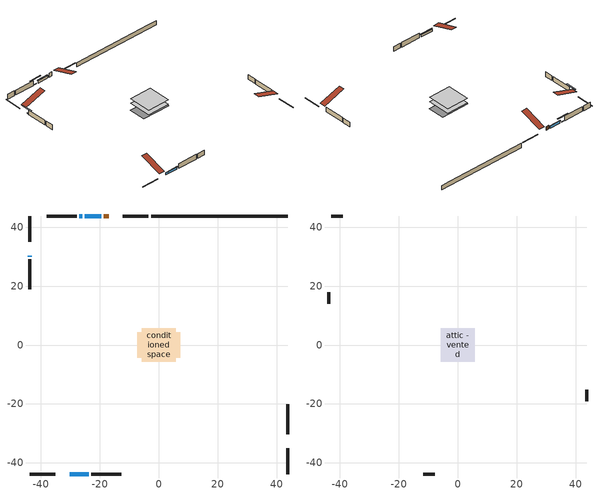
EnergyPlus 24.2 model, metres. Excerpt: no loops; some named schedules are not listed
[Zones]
conditioned space
 floor adiabatic (AdiabaticFloorConstruction): -5.69,-5.69 -5.69,5.69 5.69,5.69 5.69,-5.69 z0.3
 floor foundation (Slab1 construction): -7.32,-4.27 -7.32,4.27 7.32,4.27 7.32,-4.27 z-1.91
 wall outside (RimJoist1 construction): -3.52,43.74 -12.2,43.74 / -43.74,-43.74 -35.05,-43.74 / -43.74,43.74 -43.74,35.05 / 43.74,-43.74 43.74,-35.05 z0.3:0.6
 wall outside (AdiabaticWallConstruction 1): -17.01,43.74 -18.59,43.74 z0.3:2.33
 wall outside (AdiabaticWallConstruction): -19.52,43.74 -25.09,43.74 z0.3:1.41; -26.02,43.74 -26.89,43.74 / -43.74,30.25 -43.74,29.95 z0.3:0.65; -30.25,-43.74 -23.78,-43.74 z0.3:1.4
 wall outside (Wall1 construction): -27.82,43.74 -38.02,43.74 / -22.85,-43.74 -12.65,-43.74 / -43.74,29.03 -43.74,18.82 / 43.74,-30.25 43.74,-20.04 z0.3:2.74
 wall foundation (FoundationWall1 construction): -2.59,43.74,-1.91 -2.59,43.74,0.3 39.11,43.74,0.3 39.11,43.74,0.21 43.74,43.74,0.21 43.74,43.74,-1.91
 window (WindowConstruction): -19.52,43.74 -25.09,43.74 z0.3:1.41
 window (WindowConstruction 2): -26.02,43.74 -26.89,43.74 z0.3:0.64
 window (WindowConstruction 3): -43.74,30.25 -43.74,29.96 z0.3:0.64
 window (WindowConstruction 1): -30.25,-43.74 -23.78,-43.74 z0.3:1.4
 door (Door): -17.01,43.74 -18.59,43.74 z0.3:2.33
 ceiling adiabatic (AdiabaticFloorConstruction): 5.69,-5.69 5.69,5.69 -5.69,5.69 -5.69,-5.69 z0.3
attic - vented
 floor to conditioned space (Floor1 construction Reversed): -5.74,-5.74 -5.74,5.74 5.74,5.74 5.74,-5.74 z2.74
 wall outside (Wall2 construction): -38.95,43.74 -42.81,43.74 / -11.72,-43.74 -7.86,-43.74 / -43.74,17.89 -43.74,14.03 / 43.74,-19.11 43.74,-15.25 z0.3:2.74
 roof outside (Roof1 construction): -16.08,43.74,2.74 -16.08,32.55,6.47 -13.13,32.55,6.47 -13.13,43.74,2.74; -31.18,-43.74,2.74 -31.18,-32.55,6.47 -34.12,-32.55,6.47 -34.12,-43.74,2.74; -43.74,31.18,2.74 -32.55,31.18,6.47 -32.55,34.12,6.47 -43.74,34.12,2.74; 43.74,-31.18,2.74 32.55,-31.18,6.47 32.55,-34.12,6.47 43.74,-34.12,2.74
shading: -25.29,43.74 -19.32,43.74 -19.32,44.15 -25.29,44.15 z1.61; -29.53,43.74 -23.38,43.74 -23.38,44.15 -29.53,44.15 z3.28; -43.74,27.32 -43.74,32.89 -44.15,32.89 -44.15,27.32 z3.28; -23.58,-43.74 -30.45,-43.74 -30.45,-44.15 -23.58,-44.15 z1.6
[Building]
Building 1: Terrain=Suburbs
[Site:Location]
Winnipeg Intl AP_MB: Latitude {deg}=49.91; Longitude {deg}=-97.24; Time Zone {hr}=-6; Elevation {m}=239; Keep Site Location Information=Yes
[Site:GroundTemperature:Shallow]
-2.46526, -5.11642, -5.32873, -4.07063, 0.979979, 6.00706, 10.3653, 13.1261, 13.3606, 11.1152, 6.8681, 1.99523
[Site:WaterMainsTemperature]
Calculation Method=Schedule; Temperature Schedule=mains temperature schedule
[Material] Roughness=Rough; Thermal Absorptance=0.9
Name | Thickness {m} | Conductivity {W/m-K} | Density {kg/m3} | Specific Heat {J/kg-K} | Solar Absorptance | Visible Absorptance
asphalt or fiberglass shingles | 0.00635 | 0.162714 | 1121.4 | 1465.45 | 0.84 | 0.84
ceiling loosefill ins | 0.254 | 0.0480833 | 16.02 | 1046.75 | 0.7 | 0.7
ceiling stud and cavity | 0.1397 | 0.118414 | 65.682 | 1177.47 | 0.7 | 0.7
concrete 4.0 in. | 0.1016 | 1.803125 | 2242.8 | 837.4 | 0.7 | 0.7
concrete 8.0 in. | 0.2032 | 1.803125 | 2242.8 | 837.4 | 0.7 | 0.7
door material | 0.04445 | 0.0451087 | 512.64 | 1214.23 | 0.7 | 0.7
exterior vertical ins | 0.0457286 | 0.029427 | 32.04 | 1214.23 | 0.7 | 0.7
floor covering | 0.0127 | 0.0433444 | 54.468 | 1339.84 | 0.6 | 0.6
floor rigid ins; wall rigid ins | 0.512978 | 0.029427 | 32.04 | 1214.23 | 0.7 | 0.7
floor stud and cavity | 0.1397 | 1.75129 | 37.0049 | 1207.88 | 0.7 | 0.7
furniture material conditioned space 1 | 0.1524 | 0.115458 | 640.8 | 1214.23 | 0.6 | 0.6
gypsum board | 0.0127 | 0.160291 | 801 | 837.4 | 0.6 | 0.6
gypsum board 1 | 0.0127 | 0.160291 | 801 | 837.4 | 0.7 | 0.7
osb sheathing 0.5 in. | 0.0127 | 0.115458 | 512.64 | 1214.23 | 0.7 | 0.7
osb sheathing 0.75 in. | 0.01905 | 0.115458 | 512.64 | 1214.23 | 0.7 | 0.7
rim joist stud and cavity | 0.0508 | 0.172285 | 50.32683 | 1063.81 | 0.6 | 0.6
wall stud and cavity | 0.1397 | 0.0931203 | 139.0536 | 1170.24 | 0.7 | 0.7
wall stud and cavity 1 | 0.0889 | 6.9971 | 50.32683 | 1063.81 | 0.6 | 0.6
wall stud and cavity 2 | 0.0889 | 0.380278 | 52.3479 | 1209.89 | 0.7 | 0.7
wall stud and cavity 3 | 0.0889 | 0.391764 | 83.0341 | 1211.67 | 0.7 | 0.7
wood siding | 0.0254 | 0.102417 | 544.68 | 1172.36 | 0.4 | 0.4
wood siding 1 | 0.00254 | 0.102417 | 544.68 | 1172.36 | 0.4 | 0.4
wood siding 2; wood siding 3; wood siding 4 | 0.0254 | 0.102417 | 544.68 | 1172.36 | 0.7 | 0.7
[WindowMaterial:SimpleGlazingSystem]
Name | U-Factor {W/m2-K} | Solar Heat Gain Coefficient
WindowMaterial | 2.25814 | 0.58
WindowMaterial 1 | 2.26041 | 0.58
WindowMaterial 2 | 3.24952 | 0.43
[Construction]
AdiabaticFloorConstruction: floor stud and cavity, floor rigid ins, osb sheathing 0.75 in., floor covering
AdiabaticWallConstruction: wood siding 3, wall rigid ins, wall stud and cavity 2, gypsum board
AdiabaticWallConstruction 1: wood siding 4, wall rigid ins, wall stud and cavity 2, gypsum board
Door: door material
Floor1 construction Reversed: gypsum board, ceiling stud and cavity, ceiling loosefill ins
FoundationWall1 construction: concrete 8.0 in., gypsum board 1
furniture construction conditioned space 1: furniture material conditioned space 1
PartitionWallConstruction: gypsum board, wall stud and cavity 3, gypsum board
RimJoist1 construction: wood siding 2, rim joist stud and cavity
Roof1 construction: asphalt or fiberglass shingles
Slab1 construction: concrete 4.0 in.
Wall1 construction: wood siding, osb sheathing 0.5 in., wall stud and cavity, gypsum board
Wall2 construction: wood siding 1, wall stud and cavity 1
WindowConstruction: WindowMaterial
WindowConstruction 1: WindowMaterial 1
WindowConstruction 2; WindowConstruction 3: WindowMaterial 2
[Zone] Multiplier=1; Part of Total Floor Area=Yes
Name | Volume {m3}
attic - vented | 79.9481
conditioned space | 635.9
[Space]
Name | Zone | Volume {m3}
attic - vented 1 | attic - vented | 79.9481
conditioned space 1 | conditioned space | 635.9
[ZoneInfiltration:EffectiveLeakageArea]
infil attic - vented 1: Zone or Space=attic - vented 1; Schedule=Always On Discrete; Effective Air Leakage Area {cm2}=4400.67; Stack Coefficient=0.00042897; Wind Coefficient=1.39937e-05
[ZoneMixing]
whole house fan mix: Zone or Space=attic - vented; Schedule=Always On Continuous; Design Flow Rate Calculation Method=Flow/Zone; Design Flow Rate {m3/s}=0; Source Zone or Space=conditioned space
[SurfaceProperty:ExposedFoundationPerimeter]
Slab1: Exposed Perimeter Calculation Method=TotalExposedPerimeter; Total Exposed Perimeter {m}=46.329
[InternalMass] Zone or ZoneList=conditioned space; Space or SpaceList=conditioned space 1
Name | Construction | Surface Area {m2}
furniture mass conditioned space 1 | furniture construction conditioned space 1 | 101.76
partition wall mass | PartitionWallConstruction | 254.4
[Lights]
interior lighting: Zone or ZoneList or Space or SpaceList=conditioned space 1; Schedule=interior lighting schedule; Design Level Calculation Method=LightingLevel; Lighting Level {W}=343.2; Return Air Fraction=0; Fraction Radiant=0.6; Fraction Visible=0.2; Fraction Replaceable=1
[People]
occupants: Zone or ZoneList or Space or SpaceList=conditioned space 1; Number of People Schedule=occupants schedule; Number of People Calculation Method=People; Number of People=3; Fraction Radiant=0.314171; Sensible Heat Fraction=0.56303; Activity Level Schedule=occupants activity schedule; Carbon Dioxide Generation Rate {m3/s-W}=0; Enable ASHRAE 55 Comfort Warnings=No; Mean Radiant Temperature Calculation Type=EnclosureAveraged
[ElectricEquipment] Zone or ZoneList or Space or SpaceList=conditioned space 1; Design Level Calculation Method=EquipmentLevel
Name | Schedule | Design Level {W} | Fraction Latent | Fraction Radiant | Fraction Lost
clothes dryer | clothes dryer schedule | 140.772 | 0.015 | 0.081 | 0.85
clothes washer | clothes washer schedule | 32.1985 | 0.03 | 0.162 | 0.7
cooking range | cooking range schedule | 215.147 | 0.08 | 0.432 | 0.2
dishwasher | dishwasher schedule | 66.8632 | 0.3 | 0.18 | 0.4
fridge | fridge schedule | 72.9452 | 0 | 0.6 | 0
mech vent house fan | mech vent house fan schedule | 10 | 0 | 0 | 1
mech vent house fan cfis | mech vent house fan cfis schedule | 0 | 0 | 0 | 0
misc plug loads | misc plug loads schedule | 494.7 | 0.045 | 0.513 | 0.1
whole house fan | Always On Discrete | 0 | 0 | 0 | 1
[OtherEquipment] Zone or ZoneList or Space or SpaceList=conditioned space 1; Design Level Calculation Method=EquipmentLevel
Name | Fuel Type | Schedule | Design Level {W} | Fraction Latent | Fraction Radiant | Fraction Lost
clothes dryer 1 | Electricity | clothes dryer schedule | 0 | 0.015 | 0.081 | 0.85
cooking range 1 | Electricity | cooking range schedule | 0 | 0.08 | 0.432 | 0.2
general water use latent | None | general water use schedule | 62.594 | 1 | 0 | 0
general water use sensible | None | general water use schedule | -61.6891 | 0 | 0.6 | 0
mech vent house fan latent load | None | Always On Discrete | 0 | 1 | 0 | 0
mech vent house fan sensible load | None | Always On Discrete | 0 | 0 | 0 | 0
water heater energy adjustment1 | Electricity | Always On Discrete | 0.01 | 0 | 0 | 1
[ZoneInfiltration:DesignFlowRate] Zone or ZoneList or Space or SpaceList=conditioned space 1; Schedule=Always On Discrete; Design Flow Rate Calculation Method=Flow/Zone; Design Flow Rate {m3/s}=0
infil flow; natural vent flow; whole house fan flow
[AvailabilityManager:Scheduled]
central ac and furnace airloop Availability Manager: Schedule=Always On Discrete
[Foundation:Kiva]
Foundation Kiva 1: Initial Indoor Air Temperature {C}=21; Wall Height Above Grade {m}=0.300015; Wall Depth Below Slab {m}=0.2032; Custom Block Material Name 1=exterior vertical ins; Custom Block Depth 1 {m}=2.21001; Custom Block X Position 1 {m}=0.2159; Custom Block Z Position 1 {m}=0
[Foundation:Kiva:Settings]
Soil Conductivity {W/m-K}=0.849921; Soil Density {kg/m3}=1842.3; Soil Specific Heat {J/kg-K}=418.7; Ground Solar Absorptivity=0.9; Ground Thermal Absorptivity=0.9; Ground Surface Roughness {m}=0.03; Far-Field Width {m}=40; Deep-Ground Boundary Condition=ZeroFlux; Deep-Ground Depth {m}=40; Minimum Cell Dimension {m}=0.2; Maximum Cell Growth Coefficient=3; Simulation Timestep=Timestep
[Exterior:Lights]
exterior lighting: Schedule=exterior lighting schedule; Design Level {W}=75.6
[EnergyManagementSystem:GlobalVariable]
central_ac_and_furnace_airloop_Fan_RTF
infil_program_Qfan
infil_program_Qinf
natural_vent_program_Qnv
natural_vent_program_Qwhf
[EnergyManagementSystem:Sensor]
Name | Output:Variable or Output:Meter Index Key | Output:Variable or Output:Meter
airflow_gain | infil flow | Infiltration Sensible Heat Gain Energy
airflow_gain_1 | natural vent flow | Infiltration Sensible Heat Gain Energy
airflow_gain_2 | whole house fan flow | Infiltration Sensible Heat Gain Energy
airflow_loss | infil flow | Infiltration Sensible Heat Loss Energy
airflow_loss_1 | natural vent flow | Infiltration Sensible Heat Loss Energy
airflow_loss_2 | whole house fan flow | Infiltration Sensible Heat Loss Energy
clg_load_cond |  | Cooling:EnergyTransfer:Zone:CONDITIONED SPACE
clg_sp_s; clg_sp_s_1 | cooling setpoint | Schedule Value
clothes_dryer_exhaust_0_sch_s | clothes dryer exhaust 0 schedule | Schedule Value
cool_season | cooling season schedule | Schedule Value
htg_load_cond |  | Heating:EnergyTransfer:Zone:CONDITIONED SPACE
htg_sp_s; htg_sp_s_1 | heating setpoint | Schedule Value
ig_ee_conv | clothes dryer | Electric Equipment Convective Heating Energy
ig_ee_conv_2 | cooking range | Electric Equipment Convective Heating Energy
ig_ee_conv_4 | fridge | Electric Equipment Convective Heating Energy
ig_ee_conv_5 | misc plug loads | Electric Equipment Convective Heating Energy
ig_ee_conv_6 | whole house fan | Electric Equipment Convective Heating Energy
ig_ee_rad | clothes dryer | Electric Equipment Radiant Heating Energy
ig_ee_rad_2 | cooking range | Electric Equipment Radiant Heating Energy
ig_ee_rad_4 | fridge | Electric Equipment Radiant Heating Energy
ig_ee_rad_5 | misc plug loads | Electric Equipment Radiant Heating Energy
ig_ee_rad_6 | whole house fan | Electric Equipment Radiant Heating Energy
ig_lgt_conv | interior lighting | Lights Convective Heating Energy
ig_lgt_rad | interior lighting | Lights Radiant Heating Energy
ig_lgt_vis | interior lighting | Lights Visible Radiation Heating Energy
ig_oe_conv | clothes dryer 1 | Other Equipment Convective Heating Energy
ig_oe_conv_1 | cooking range 1 | Other Equipment Convective Heating Energy
ig_oe_conv_2 | general water use latent | Other Equipment Convective Heating Energy
ig_oe_conv_3 | general water use sensible | Other Equipment Convective Heating Energy
ig_oe_conv_4 | water heater energy adjustment1 | Other Equipment Convective Heating Energy
ig_oe_rad | clothes dryer 1 | Other Equipment Radiant Heating Energy
ig_oe_rad_1 | cooking range 1 | Other Equipment Radiant Heating Energy
ig_oe_rad_2 | general water use latent | Other Equipment Radiant Heating Energy
ig_oe_rad_3 | general water use sensible | Other Equipment Radiant Heating Energy
ig_oe_rad_4 | water heater energy adjustment1 | Other Equipment Radiant Heating Energy
ig_ppl_conv | occupants | People Convective Heating Energy
ig_ppl_rad | occupants | People Radiant Heating Energy
im_conv | furniture mass conditioned space 1 | Surface Inside Face Convection Heat Gain Energy
im_conv_1 | partition wall mass | Surface Inside Face Convection Heat Gain Energy
im_ig | furniture mass conditioned space 1 | Surface Inside Face Internal Gains Radiation Heat Gain Energy
im_ig_1 | partition wall mass | Surface Inside Face Internal Gains Radiation Heat Gain Energy
im_lgt | furniture mass conditioned space 1 | Surface Inside Face Lights Radiation Heat Gain Energy
im_lgt_1 | partition wall mass | Surface Inside Face Lights Radiation Heat Gain Energy
im_sol | furniture mass conditioned space 1 | Surface Inside Face Solar Radiation Heat Gain Energy
im_sol_1 | partition wall mass | Surface Inside Face Solar Radiation Heat Gain Energy
im_surf | furniture mass conditioned space 1 | Surface Inside Face Net Surface Thermal Radiation Heat Gain Energy
im_surf_1 | partition wall mass | Surface Inside Face Net Surface Thermal Radiation Heat Gain Energy
mv_conv | mech vent house fan | Electric Equipment Convective Heating Energy
mv_conv_1 | mech vent house fan cfis | Electric Equipment Convective Heating Energy
mv_conv_2 | mech vent house fan latent load | Other Equipment Convective Heating Energy
mv_conv_3 | mech vent house fan sensible load | Other Equipment Convective Heating Energy
mv_rad | mech vent house fan | Electric Equipment Radiant Heating Energy
mv_rad_1 | mech vent house fan cfis | Electric Equipment Radiant Heating Energy
mv_rad_2 | mech vent house fan latent load | Other Equipment Radiant Heating Energy
mv_rad_3 | mech vent house fan sensible load | Other Equipment Radiant Heating Energy
natural_vent_s | natural vent schedule | Schedule Value
out_pb_s |  | Site Outdoor Air Barometric Pressure
out_wt_s |  | Site Outdoor Air Humidity Ratio
site_vw_s |  | Site Wind Speed
ss_back_out | Window1 | Surface Window Shortwave from Zone Back Out Window Heat Transfer Rate
ss_back_out_1 | Window14 | Surface Window Shortwave from Zone Back Out Window Heat Transfer Rate
ss_back_out_2 | Window17 | Surface Window Shortwave from Zone Back Out Window Heat Transfer Rate
ss_back_out_3 | Window7 | Surface Window Shortwave from Zone Back Out Window Heat Transfer Rate
ss_conv | Door1 | Surface Inside Face Convection Heat Gain Energy
ss_conv_1 | Window1 | Surface Inside Face Convection Heat Gain Energy
ss_conv_2 | Window14 | Surface Inside Face Convection Heat Gain Energy
ss_conv_3 | Window17 | Surface Inside Face Convection Heat Gain Energy
ss_conv_4 | Window7 | Surface Inside Face Convection Heat Gain Energy
ss_ig | Door1 | Surface Inside Face Internal Gains Radiation Heat Gain Energy
ss_ig_1 | Window1 | Surface Inside Face Internal Gains Radiation Heat Gain Energy
ss_ig_2 | Window14 | Surface Inside Face Internal Gains Radiation Heat Gain Energy
ss_ig_3 | Window17 | Surface Inside Face Internal Gains Radiation Heat Gain Energy
ss_ig_4 | Window7 | Surface Inside Face Internal Gains Radiation Heat Gain Energy
ss_lgt | Door1 | Surface Inside Face Lights Radiation Heat Gain Energy
ss_sol | Door1 | Surface Inside Face Solar Radiation Heat Gain Energy
ss_surf | Door1 | Surface Inside Face Net Surface Thermal Radiation Heat Gain Energy
ss_surf_1 | Window1 | Surface Inside Face Net Surface Thermal Radiation Heat Gain Energy
ss_surf_2 | Window14 | Surface Inside Face Net Surface Thermal Radiation Heat Gain Energy
ss_surf_3 | Window17 | Surface Inside Face Net Surface Thermal Radiation Heat Gain Energy
ss_surf_4 | Window7 | Surface Inside Face Net Surface Thermal Radiation Heat Gain Energy
ss_trans_in | Window1 | Surface Window Transmitted Solar Radiation Rate
ss_trans_in_1 | Window14 | Surface Window Transmitted Solar Radiation Rate
ss_trans_in_2 | Window17 | Surface Window Transmitted Solar Radiation Rate
ss_trans_in_3 | Window7 | Surface Window Transmitted Solar Radiation Rate
ss_trans_out | Window1 | Surface Inside Face Initial Transmitted Diffuse Transmitted Out Window Solar Radiation Rate
ss_trans_out_1 | Window14 | Surface Inside Face Initial Transmitted Diffuse Transmitted Out Window Solar Radiation Rate
ss_trans_out_2 | Window17 | Surface Inside Face Initial Transmitted Diffuse Transmitted Out Window Solar Radiation Rate
ss_trans_out_3 | Window7 | Surface Inside Face Initial Transmitted Diffuse Transmitted Out Window Solar Radiation Rate
s_conv | Floor1 | Surface Inside Face Convection Heat Gain Energy
s_conv_1 | FoundationWall1 | Surface Inside Face Convection Heat Gain Energy
s_conv_10 | Wall1:180 | Surface Inside Face Convection Heat Gain Energy
s_conv_11 | Wall1:270 | Surface Inside Face Convection Heat Gain Energy
s_conv_12 | Wall1:90 | Surface Inside Face Convection Heat Gain Energy
s_conv_2 | inferred conditioned ceiling | Surface Inside Face Convection Heat Gain Energy
s_conv_3 | inferred conditioned floor | Surface Inside Face Convection Heat Gain Energy
s_conv_4 | RimJoist1:0 | Surface Inside Face Convection Heat Gain Energy
s_conv_5 | RimJoist1:180 | Surface Inside Face Convection Heat Gain Energy
s_conv_6 | RimJoist1:270 | Surface Inside Face Convection Heat Gain Energy
s_conv_7 | RimJoist1:90 | Surface Inside Face Convection Heat Gain Energy
s_conv_8 | Slab1 | Surface Inside Face Convection Heat Gain Energy
s_conv_9 | Wall1:0 | Surface Inside Face Convection Heat Gain Energy
s_ig | Floor1 | Surface Inside Face Internal Gains Radiation Heat Gain Energy
s_ig_1 | FoundationWall1 | Surface Inside Face Internal Gains Radiation Heat Gain Energy
s_ig_10 | Wall1:180 | Surface Inside Face Internal Gains Radiation Heat Gain Energy
s_ig_11 | Wall1:270 | Surface Inside Face Internal Gains Radiation Heat Gain Energy
s_ig_12 | Wall1:90 | Surface Inside Face Internal Gains Radiation Heat Gain Energy
s_ig_2 | inferred conditioned ceiling | Surface Inside Face Internal Gains Radiation Heat Gain Energy
s_ig_3 | inferred conditioned floor | Surface Inside Face Internal Gains Radiation Heat Gain Energy
s_ig_4 | RimJoist1:0 | Surface Inside Face Internal Gains Radiation Heat Gain Energy
s_ig_5 | RimJoist1:180 | Surface Inside Face Internal Gains Radiation Heat Gain Energy
s_ig_6 | RimJoist1:270 | Surface Inside Face Internal Gains Radiation Heat Gain Energy
s_ig_7 | RimJoist1:90 | Surface Inside Face Internal Gains Radiation Heat Gain Energy
s_ig_8 | Slab1 | Surface Inside Face Internal Gains Radiation Heat Gain Energy
s_ig_9 | Wall1:0 | Surface Inside Face Internal Gains Radiation Heat Gain Energy
s_lgt | Floor1 | Surface Inside Face Lights Radiation Heat Gain Energy
s_lgt_1 | FoundationWall1 | Surface Inside Face Lights Radiation Heat Gain Energy
s_lgt_10 | Wall1:180 | Surface Inside Face Lights Radiation Heat Gain Energy
s_lgt_11 | Wall1:270 | Surface Inside Face Lights Radiation Heat Gain Energy
s_lgt_12 | Wall1:90 | Surface Inside Face Lights Radiation Heat Gain Energy
s_lgt_2 | inferred conditioned ceiling | Surface Inside Face Lights Radiation Heat Gain Energy
s_lgt_3 | inferred conditioned floor | Surface Inside Face Lights Radiation Heat Gain Energy
s_lgt_4 | RimJoist1:0 | Surface Inside Face Lights Radiation Heat Gain Energy
s_lgt_5 | RimJoist1:180 | Surface Inside Face Lights Radiation Heat Gain Energy
s_lgt_6 | RimJoist1:270 | Surface Inside Face Lights Radiation Heat Gain Energy
s_lgt_7 | RimJoist1:90 | Surface Inside Face Lights Radiation Heat Gain Energy
s_lgt_8 | Slab1 | Surface Inside Face Lights Radiation Heat Gain Energy
s_lgt_9 | Wall1:0 | Surface Inside Face Lights Radiation Heat Gain Energy
s_sol | Floor1 | Surface Inside Face Solar Radiation Heat Gain Energy
s_sol_1 | FoundationWall1 | Surface Inside Face Solar Radiation Heat Gain Energy
s_sol_10 | Wall1:180 | Surface Inside Face Solar Radiation Heat Gain Energy
s_sol_11 | Wall1:270 | Surface Inside Face Solar Radiation Heat Gain Energy
s_sol_12 | Wall1:90 | Surface Inside Face Solar Radiation Heat Gain Energy
s_sol_2 | inferred conditioned ceiling | Surface Inside Face Solar Radiation Heat Gain Energy
s_sol_3 | inferred conditioned floor | Surface Inside Face Solar Radiation Heat Gain Energy
s_sol_4 | RimJoist1:0 | Surface Inside Face Solar Radiation Heat Gain Energy
s_sol_5 | RimJoist1:180 | Surface Inside Face Solar Radiation Heat Gain Energy
s_sol_6 | RimJoist1:270 | Surface Inside Face Solar Radiation Heat Gain Energy
s_sol_7 | RimJoist1:90 | Surface Inside Face Solar Radiation Heat Gain Energy
s_sol_8 | Slab1 | Surface Inside Face Solar Radiation Heat Gain Energy
s_sol_9 | Wall1:0 | Surface Inside Face Solar Radiation Heat Gain Energy
s_surf | Floor1 | Surface Inside Face Net Surface Thermal Radiation Heat Gain Energy
s_surf_1 | FoundationWall1 | Surface Inside Face Net Surface Thermal Radiation Heat Gain Energy
s_surf_10 | Wall1:180 | Surface Inside Face Net Surface Thermal Radiation Heat Gain Energy
s_surf_11 | Wall1:270 | Surface Inside Face Net Surface Thermal Radiation Heat Gain Energy
s_surf_12 | Wall1:90 | Surface Inside Face Net Surface Thermal Radiation Heat Gain Energy
s_surf_2 | inferred conditioned ceiling | Surface Inside Face Net Surface Thermal Radiation Heat Gain Energy
s_surf_3 | inferred conditioned floor | Surface Inside Face Net Surface Thermal Radiation Heat Gain Energy
s_surf_4 | RimJoist1:0 | Surface Inside Face Net Surface Thermal Radiation Heat Gain Energy
s_surf_5 | RimJoist1:180 | Surface Inside Face Net Surface Thermal Radiation Heat Gain Energy
s_surf_6 | RimJoist1:270 | Surface Inside Face Net Surface Thermal Radiation Heat Gain Energy
s_surf_7 | RimJoist1:90 | Surface Inside Face Net Surface Thermal Radiation Heat Gain Energy
s_surf_8 | Slab1 | Surface Inside Face Net Surface Thermal Radiation Heat Gain Energy
s_surf_9 | Wall1:0 | Surface Inside Face Net Surface Thermal Radiation Heat Gain Energy
[EnergyManagementSystem:Actuator]
Name | Actuated Component Unique | Actuated Component Type | Actuated Component Control Type
fridge_schedule_act | fridge schedule | Schedule:Constant | Schedule Value
infil_flow_act | infil flow | Zone Infiltration | Air Exchange Flow Rate
mech_vent_house_fan_cfis_act | mech vent house fan cfis | ElectricEquipment | Electricity Rate
mech_vent_house_fan_latent_load_act | mech vent house fan latent load | OtherEquipment | Power Level
mech_vent_house_fan_sensible_load_act | mech vent house fan sensible load | OtherEquipment | Power Level
natural_vent_flow_act | natural vent flow | Zone Infiltration | Air Exchange Flow Rate
water_heater_ec_adj_act | water heater energy adjustment1 | OtherEquipment | Power Level
whole_house_fan_act | whole house fan | ElectricEquipment | Electricity Rate
whole_house_fan_flow_act | whole house fan flow | Zone Infiltration | Air Exchange Flow Rate
whole_house_fan_mix_act | whole house fan mix | ZoneMixing | Air Exchange Flow Rate
[EnergyManagementSystem:Program]
central_ac_and_furnace_supply_fan_disaggregate_program: Set central_ac_and_furnace_supply_fan_clg = 0; If central_ac_and_furnace_clg_coil_s > 0; Set central_ac_and_furnace_supply_fan_clg = central_ac_and_furnace_supply_fan_s; EndIf
central_ac_and_furnace_supply_fan_disaggregate_program_1: Set central_ac_and_furnace_supply_fan_primary_htg = 0; If central_ac_and_furnace_htg_coil_s > 0; Set central_ac_and_furnace_supply_fan_primary_htg = central_ac_and_furnace_supply_fan_s_1; EndIf
